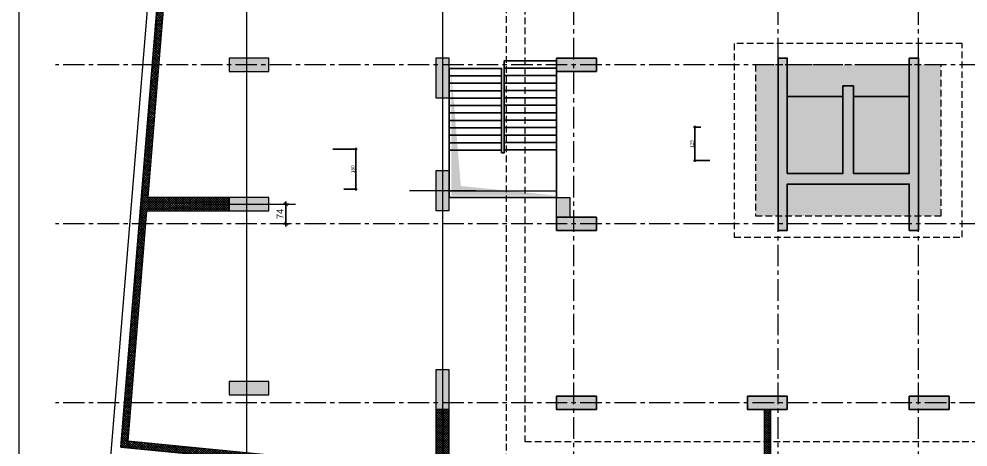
# Model space of a CAD drawing. Header units: centimetres. Extents: x 54080 to 84019, y -57712 to -39496.
# Drawn here: x 78618 to 82197, y -45618 to -44004 of the extents above; entities that cross this region are included whole.
import ezdxf

# ---------------------------------------------------------------- set-up
doc = ezdxf.new("R2010")
doc.units = ezdxf.units.CM
doc.header["$LTSCALE"] = 50
doc.header["$MEASUREMENT"] = 0
for name, pattern in [('23486-A01$0${ Chain Double-Dash }', [0]), ('AXES', [2, 1.25, -0.25, 0.25, -0.25]), ('CACHE', [0.375, 0.25, -0.125]), ('CONTINU', [0]), ('Dot & Dashed', [335.138881, 158.75, -88.194444, 0, -88.194437])]:
    doc.linetypes.add(name, pattern=pattern)
doc.layers.get('0').update_dxf_attribs({"color": 8})
for name, color, linetype in [('ARMINF', 1, 'Continuous'), ('AXES', 10, 'AXES'), ('BETON COUPE', 3, 'CONTINU'), ('BETON TRAME', 252, 'Continuous'), ('BETON VU', 2, 'Continuous'), ('BORD', 5, 'Continuous'), ('OMBRE', 253, 'Continuous')]:
    doc.layers.add(name, color=color, linetype=linetype)
doc.layers.add('BETON CACHE', color=4, linetype='CACHE', lineweight=5)
doc.layers.add('BETON HACHURE', color=253, linetype='Continuous', lineweight=13)
doc.layers.add('FMULT', color=150, linetype='Continuous', plot=False)
doc.layers.add('HORS GEL', color=7, linetype='CACHE', lineweight=15, true_color=0x00661a)
doc.layers.add('PREFA MUR SUP TRAME', color=7, linetype='Continuous', true_color=0xd7c7ff)
doc.layers.add('TALUS TRAME 2', color=7, linetype='Continuous', true_color=0xecd8c6)
doc.styles.add('RS_TXT_100', font='arial.ttf', dxfattribs={"height": 25})
doc.styles.add('RS_TXT_50', font='arial.ttf', dxfattribs={"height": 12.5})
doc.dimstyles.new('RS_100CM_LINEAIRE', dxfattribs={"dimscale": 10, "dimtxt": 25, "dimasz": 1.5, "dimexe": 1, "dimexo": 2.5, "dimgap": 1, "dimtad": 1, "dimdec": 1, "dimrnd": 0.5, "dimdsep": 46, "dimtxsty": 'RS_TXT_100', "dimblk1": 'ARCHTICK', "dimblk2": 'ARCHTICK', "dimsah": 1, "dimcen": 2.5, "dimdle": 1, "dimclrt": 4, "dimadec": 0, "dimazin": 2, "dimtfac": 1, "dimtdec": 1, "dimtix": 1, "dimtmove": 2, "dimatfit": 3, "dimfxl": 1, "dimtolj": 1, "dimtzin": 0, "dimarcsym": 0})
doc.dimstyles.new('RS_50CM_LINEAIRE', dxfattribs={"dimscale": 5, "dimtxt": 12.5, "dimasz": 1.5, "dimexe": 1, "dimexo": 2.5, "dimgap": 1, "dimtad": 1, "dimdec": 1, "dimrnd": 0.5, "dimdsep": 46, "dimtxsty": 'RS_TXT_50', "dimblk1": 'ARCHTICK', "dimblk2": 'ARCHTICK', "dimsah": 1, "dimcen": 2.5, "dimdle": 1, "dimclrt": 4, "dimadec": 0, "dimazin": 2, "dimtfac": 1, "dimtdec": 1, "dimtix": 1, "dimtmove": 2, "dimatfit": 3, "dimfxl": 1, "dimtolj": 1, "dimtzin": 0, "dimarcsym": 0})

# ---------------------------------------------------------------- blocks, each defined once
blk = doc.blocks.new('_ArchTick')
at = {"color": 0, "linetype": 'ByBlock', "const_width": 0.15}
blk.add_lwpolyline([(-0.5, -0.5), (0.5, 0.5)], dxfattribs=at)
blk = doc.blocks.new('*D2969')
at = {"layer": 'ARMINF', "color": 0, "lineweight": -2, "transparency": 16777216}
for p, q in [((81189.8, -44412.8), (81162.3, -44412.8)), ((81167.3, -44542.8), (81167.3, -44407.8)), ((81223.7, -44537.8), (81162.3, -44537.8))]:
    blk.add_line(p, q, dxfattribs=at)
at = {"layer": 'Defpoints', "color": 0, "transparency": 16777216}
for p in [(81167.3, -44412.8), (81202.3, -44412.8), (81236.2, -44537.8)]:
    blk.add_point(p, dxfattribs=at)
at = {"layer": 'ARMINF', "color": 0, "lineweight": -2, "transparency": 16777216, "xscale": 7.5, "yscale": 7.5, "zscale": 7.5}
for p, rotation in [((81167.3, -44412.8), 90), ((81167.3, -44537.8), 270)]:
    blk.add_blockref('_ArchTick', p, dxfattribs=dict(at, rotation=rotation))
at = {"layer": 'ARMINF', "color": 4, "transparency": 16777216, "insert": (81155.9, -44475.3), "char_height": 12.5, "attachment_point": 5, "rotation": 90, "style": 'RS_TXT_50'}
blk.add_mtext('\\A1;125', dxfattribs=at)
blk = doc.blocks.new('*D2979')
at = {"layer": 'ARMINF', "color": 0, "lineweight": -2, "transparency": 16777216}
for p, q in [((79801.8, -44495.8), (79893.9, -44495.8)), ((79888.9, -44650.8), (79888.9, -44490.8)), ((79844, -44645.8), (79893.9, -44645.8))]:
    blk.add_line(p, q, dxfattribs=at)
at = {"layer": 'Defpoints', "color": 0, "transparency": 16777216}
for p in [(79789.3, -44495.8), (79888.9, -44495.8), (79831.5, -44645.8)]:
    blk.add_point(p, dxfattribs=at)
at = {"layer": 'ARMINF', "color": 0, "lineweight": -2, "transparency": 16777216, "xscale": 7.5, "yscale": 7.5, "zscale": 7.5}
for p, rotation in [((79888.9, -44495.8), 90), ((79888.9, -44645.8), 270)]:
    blk.add_blockref('_ArchTick', p, dxfattribs=dict(at, rotation=rotation))
at = {"layer": 'ARMINF', "color": 4, "transparency": 16777216, "insert": (79877.5, -44570.8), "char_height": 12.5, "attachment_point": 5, "rotation": 90, "style": 'RS_TXT_50'}
blk.add_mtext('\\A1;150', dxfattribs=at)
blk = doc.blocks.new('*D2963')
at = {"layer": 'Defpoints', "color": 0, "linetype": 'ByBlock', "transparency": 16777216}
for p in [(79660.8, -44702.9), (79625.2, -44776.9), (79660.8, -44776.9)]:
    blk.add_point(p, dxfattribs=at)
at = {"layer": 'HORS GEL', "color": 0, "linetype": 'ByBlock', "lineweight": -2, "transparency": 16777216}
for p, q in [((79625.2, -44692.9), (79625.2, -44786.9)), ((79635.8, -44702.9), (79615.2, -44702.9)), ((79635.8, -44776.9), (79615.2, -44776.9))]:
    blk.add_line(p, q, dxfattribs=at)
at = {"layer": 'HORS GEL', "color": 0, "linetype": 'ByBlock', "lineweight": -2, "transparency": 16777216, "xscale": 15, "yscale": 15, "zscale": 15}
for p, rotation in [((79625.2, -44702.9), 90), ((79625.2, -44776.9), 270)]:
    blk.add_blockref('_ArchTick', p, dxfattribs=dict(at, rotation=rotation))
at = {"layer": 'HORS GEL', "color": 4, "linetype": 'ByBlock', "transparency": 16777216, "insert": (79602.7, -44739.9), "char_height": 25, "attachment_point": 5, "rotation": 90, "style": 'RS_TXT_100'}
blk.add_mtext('\\A1;74', dxfattribs=at)

msp = doc.modelspace()

# ---------------------------------------------------------------- hatches: boundary and pattern name
at = {"layer": 'BETON HACHURE', "transparency": 33554585}
h = msp.add_hatch(dxfattribs=at)
h.set_pattern_fill('ANSI37', color=256, scale=50, angle=270, style=0)
h.set_pattern_definition([(315, (25399.573, 28300.811), (4.4194174, 4.4194174), []), (45, (25399.573, 28300.811), (-4.4194174, 4.4194174), [])])
h.paths.add_polyline_path([(80895.79, -43201.8), (80920.79, -43201.8), (80920.79, -43526.8), (80895.79, -43526.8)], flags=0)
h.paths.add_polyline_path([(80895.79, -43201.8), (80920.79, -43201.8), (80920.79, -43526.8), (80895.79, -43526.8)], flags=0)
h.paths.add_polyline_path([(83075.78, -43341.94), (83075.79, -43391.94), (83155.79, -43391.94), (83155.78, -43341.94)], flags=0)
h.paths.add_polyline_path([(82695.78, -43341.94), (82695.78, -43391.94), (82775.78, -43391.94), (82775.78, -43341.94)], flags=0)
edge = h.paths.add_edge_path(flags=0)
edge.add_arc((82735.78, -42026.94), 40, 0, 360)
edge = h.paths.add_edge_path(flags=0)
edge.add_arc((82735.78, -41351.94), 40, 0, 360)
edge = h.paths.add_edge_path(flags=0)
edge.add_arc((82735.78, -42626.94), 40, 0, 360)
h.paths.add_polyline_path([(83580.79, -40881.8), (79391.94, -40881.8), (79002.65, -45618.5), (83580.79, -46068.09)])
edge = h.paths.add_edge_path(flags=0)
edge.add_arc((82735.78, -42626.94), 40, 0, 360)
h.paths.add_polyline_path([(81520.79, -40906.8), (81520.79, -41326.94), (81545.79, -41326.94), (81545.79, -40906.8), (83115.79, -40906.8), (83115.78, -41376.94), (83155.79, -41376.94), (83155.79, -40906.8), (83555.79, -40906.8), (83555.79, -42636.94), (83155.79, -42636.94), (83155.79, -42001.94), (83115.78, -42001.94), (83115.78, -42666.94), (83555.79, -42666.94), (83555.79, -43411.94), (83115.78, -43411.94), (83115.78, -44801.94), (83155.79, -44801.94), (83155.79, -43441.94), (83555.79, -43441.94), (83555.79, -46040.52), (82783.29, -45964.65), (82783.29, -45476.94), (82758.29, -45476.94), (82758.29, -45962.2), (81453.29, -45834.04), (81453.29, -45476.94), (81428.29, -45476.94), (81428.29, -45831.59), (80240.79, -45714.97), (80240.79, -45476.94), (80190.79, -45476.94), (80190.79, -45710.06), (79029.58, -45596.03), (79100.93, -44727.94), (79410.79, -44727.94), (79410.79, -44677.94), (79105.04, -44677.94), (79204.97, -43461.94), (79410.79, -43461.94), (79410.79, -43411.94), (79209.08, -43411.94), (79210.93, -43391.94), (79410.79, -43391.94), (79410.79, -43341.94), (79214.84, -43341.94), (79271.54, -42651.94), (79410.79, -42651.94), (79410.79, -42601.94), (79275.65, -42601.94), (79320.86, -42051.94), (79410.79, -42051.94), (79410.79, -42001.94), (79324.97, -42001.94), (79414.97, -40906.8), (80193.29, -40906.8), (80193.29, -41326.94), (80218.29, -41326.94), (80218.29, -40906.8)], flags=16)
h.paths.add_polyline_path([(82695.78, -42586.94), (82695.78, -42666.94), (82775.78, -42666.94), (82775.78, -42586.94)], flags=0)
at = {"layer": 'BETON TRAME', "transparency": 33554559}
h = msp.add_hatch(color=256, dxfattribs=at)
h.dxf.hatch_style = 1
h.paths.add_polyline_path([(81975.79, -44151.94), (82010.79, -44151.94), (82010.79, -44801.94), (81975.79, -44801.94), (81975.79, -44626.94), (81515.79, -44626.94), (81515.79, -44801.94), (81480.79, -44801.94), (81480.79, -44151.94), (81515.79, -44151.94), (81515.79, -44586.94), (81725.79, -44586.94), (81725.79, -44256.94), (81765.79, -44256.94), (81765.79, -44586.94), (81975.79, -44586.94)])
h.paths.add_polyline_path([(82845.79, -45476.94), (82845.79, -45426.94), (82695.79, -45426.94), (82695.79, -45476.94)])
h.paths.add_polyline_path([(82125.79, -45476.94), (82125.79, -45426.94), (81975.79, -45426.94), (81975.79, -45476.94)])
h.paths.add_polyline_path([(81515.79, -45476.94), (81515.79, -45426.94), (81365.79, -45426.94), (81365.79, -45476.94)])
h.paths.add_polyline_path([(80795.79, -45476.94), (80795.79, -45426.94), (80645.79, -45426.94), (80645.79, -45476.94)])
h.paths.add_polyline_path([(80795.79, -44801.94), (80795.79, -44751.94), (80645.79, -44751.94), (80645.79, -44801.94)])
h.paths.add_polyline_path([(82845.79, -44801.94), (82845.79, -44751.94), (82695.79, -44751.94), (82695.79, -44801.94)])
h.paths.add_polyline_path([(82845.79, -44201.94), (82845.79, -44151.94), (82695.79, -44151.94), (82695.79, -44201.94)])
h.paths.add_polyline_path([(80795.79, -44201.94), (80795.79, -44151.94), (80645.79, -44151.94), (80645.79, -44201.94)])
h.paths.add_polyline_path([(80795.79, -43461.94), (80795.79, -43411.94), (80645.79, -43411.94), (80645.79, -43461.94)])
h.paths.add_polyline_path([(82695.79, -43411.94), (82695.79, -43461.94), (82845.79, -43461.94), (82845.79, -43411.94)])
h.paths.add_polyline_path([(82030.79, -43461.94), (82030.79, -43411.94), (81905.79, -43411.94), (81905.79, -43461.94)])
h.paths.add_polyline_path([(81585.79, -43461.94), (81585.79, -43411.94), (81460.79, -43411.94), (81460.79, -43461.94)])
h.paths.add_polyline_path([(81610.79, -43411.94), (81585.79, -43411.94), (81585.79, -43916.94), (81610.79, -43916.94)])
h.paths.add_polyline_path([(81905.79, -43411.94), (81880.79, -43411.94), (81880.79, -43916.94), (81905.79, -43916.94)])
at = {"layer": 'PREFA MUR SUP TRAME'}
h = msp.add_hatch(color=256, dxfattribs=at)
h.paths.add_polyline_path([(81950.79, -43341.94), (81950.79, -43391.94), (82030.79, -43391.94), (82030.79, -43341.94)])
h.paths.add_polyline_path([(80240.79, -43766.94), (80220.79, -43766.94), (80220.79, -43441.94), (80665.79, -43441.94), (80665.79, -43766.94), (80645.79, -43766.94), (80645.79, -43461.94), (80455.79, -43461.94), (80455.79, -43766.94), (80430.79, -43766.94), (80430.79, -43461.94), (80240.79, -43461.94)])
h.paths.add_polyline_path([(80240.79, -44151.94), (80190.79, -44151.94), (80190.79, -44301.94), (80240.79, -44301.94)])
h.paths.add_polyline_path([(79560.79, -44201.94), (79560.79, -44151.94), (79410.79, -44151.94), (79410.79, -44201.94)])
h.paths.add_polyline_path([(79560.79, -44727.94), (79560.79, -44677.94), (79410.79, -44677.94), (79410.79, -44727.94)])
h.paths.add_polyline_path([(80240.79, -44576.94), (80190.79, -44576.94), (80190.79, -44726.94), (80240.79, -44726.94)])
h.paths.add_polyline_path([(80240.79, -45326.94), (80190.79, -45326.94), (80190.79, -45476.94), (80240.79, -45476.94)])
h.paths.add_polyline_path([(79560.79, -45421.94), (79560.79, -45371.94), (79410.79, -45371.94), (79410.79, -45421.94)])
h.paths.add_polyline_path([(79560.79, -43461.94), (79560.79, -43411.94), (79410.79, -43411.94), (79410.79, -43461.94)])
edge = h.paths.add_edge_path()
edge.add_arc((81990.79, -42626.94), 40, 0, 360)
edge = h.paths.add_edge_path()
edge.add_arc((81990.79, -42026.94), 40, 0, 360)
edge = h.paths.add_edge_path()
edge.add_arc((82110.79, -41351.94), 40, 0, 360)
h.paths.add_polyline_path([(80645.79, -44677.98), (80695.79, -44677.98), (80695.79, -44751.98), (80645.79, -44751.98)])
at = {"layer": 'TALUS TRAME 2', "transparency": 33554687}
h = msp.add_hatch(color=256, dxfattribs=at)
h.dxf.hatch_style = 1
h.paths.add_polyline_path([(81395.79, -44746.94), (82095.79, -44746.94), (82095.79, -44176.94), (81395.79, -44176.94)])

# ---------------------------------------------------------------- linework, layer by layer
at = {"layer": 'AXES', "lineweight": 5, "ltscale": 1.3}
for p, q in [((80710.79, -46366.94), (80710.79, -43275.35)), ((81480.79, -46366.94), (81480.79, -43275.35)), ((82010.79, -46366.94), (82010.79, -43275.35)), ((83935.79, -44176.94), (78755.79, -44176.94)), ((83935.79, -44776.94), (78755.79, -44776.94)), ((83935.79, -45451.94), (78755.79, -45451.94))]:
    msp.add_line(p, q, dxfattribs=at)
at = {"layer": 'BETON CACHE', "color": 232, "linetype": 'Dot & Dashed', "ltscale": 2}
msp.add_lwpolyline([(83616.41, -46202.04), (82303.17, -46162.29), (78955.92, -45756.51), (79357.02, -40875.84), (83006.3, -40762.32), (83595.7, -40768.89)], close=True, dxfattribs=at)
at = {"layer": 'BETON CACHE', "lineweight": 5, "ltscale": 2}
for points in [[(80455.79, -45666.94), (83035.79, -45666.94), (83035.79, -43221.94), (81800.79, -43221.94), (81800.79, -41136.94), (79370.97, -41136.94), (79170.03, -43581.94), (80455.79, -43581.94)], [(80525.79, -45596.94), (82965.79, -45596.94), (82965.79, -43291.94), (81730.79, -43291.94), (81730.79, -41206.94), (79365.22, -41206.94), (79175.78, -43511.94), (80525.79, -43511.94)], [(81315.79, -44826.94), (82175.79, -44826.94), (82175.79, -44096.94), (81315.79, -44096.94)], [(81395.79, -44746.94), (82095.79, -44746.94), (82095.79, -44176.94), (81395.79, -44176.94)]]:
    msp.add_lwpolyline(points, close=True, dxfattribs=at)
at = {"layer": 'BETON COUPE', "lineweight": 5}
for points in [[(83580.79, -40881.8), (79391.94, -40881.8), (79002.65, -45618.5), (83580.79, -46068.09)], [(79560.79, -44201.94), (79560.79, -44151.94), (79410.79, -44151.94), (79410.79, -44201.94)], [(80240.79, -44151.94), (80190.79, -44151.94), (80190.79, -44301.94), (80240.79, -44301.94)], [(80240.79, -44576.94), (80190.79, -44576.94), (80190.79, -44726.94), (80240.79, -44726.94)], [(80645.78, -44677.91), (80240.78, -44677.91), (80240.78, -44652.91), (80645.78, -44652.91)], [(79560.79, -44727.94), (79560.79, -44677.94), (79410.79, -44677.94), (79410.79, -44727.94)], [(80240.79, -45326.94), (80190.79, -45326.94), (80190.79, -45476.94), (80240.79, -45476.94)], [(79560.79, -45421.94), (79560.79, -45371.94), (79410.79, -45371.94), (79410.79, -45421.94)]]:
    msp.add_lwpolyline(points, close=True, dxfattribs=at)
for points in [[(80240.79, -45714.97), (80240.79, -45476.94), (80190.79, -45476.94), (80190.79, -45710.06), (79029.58, -45596.03), (79100.93, -44727.94), (79410.79, -44727.94), (79410.79, -44677.94), (79105.04, -44677.94), (79204.97, -43461.94)], [(81453.29, -45834.04), (81453.29, -45476.94), (81428.29, -45476.94), (81428.29, -45831.59)]]:
    msp.add_lwpolyline(points, dxfattribs=at)
at = {"layer": 'BETON COUPE'}
for points in [[(80795.79, -44201.94), (80795.79, -44151.94), (80645.79, -44151.94), (80645.79, -44201.94)], [(81975.79, -44151.94), (82010.79, -44151.94), (82010.79, -44801.94), (81975.79, -44801.94), (81975.79, -44626.94), (81515.79, -44626.94), (81515.79, -44801.94), (81480.79, -44801.94), (81480.79, -44151.94), (81515.79, -44151.94), (81515.79, -44586.94), (81725.79, -44586.94), (81725.79, -44256.94), (81765.79, -44256.94), (81765.79, -44586.94), (81975.79, -44586.94)], [(80795.79, -44801.94), (80795.79, -44751.94), (80645.79, -44751.94), (80645.79, -44801.94)], [(80795.79, -45476.94), (80795.79, -45426.94), (80645.79, -45426.94), (80645.79, -45476.94)], [(81515.79, -45476.94), (81515.79, -45426.94), (81365.79, -45426.94), (81365.79, -45476.94)], [(82125.79, -45476.94), (82125.79, -45426.94), (81975.79, -45426.94), (81975.79, -45476.94)]]:
    msp.add_lwpolyline(points, close=True, dxfattribs=at)
at = {"layer": 'BETON COUPE', "lineweight": 5, "ltscale": 0.5}
msp.add_lwpolyline([(80645.79, -44677.98), (80695.79, -44677.98), (80695.79, -44751.98), (80645.79, -44751.98)], close=True, dxfattribs=at)
at = {"layer": 'BETON VU'}
msp.add_lwpolyline([(80448.29, -44161.94), (80645.79, -44161.94), (80645.79, -44677.94), (80240.78, -44677.94), (80240.78, -44190.94), (80438.29, -44190.94), (80438.29, -44508.94), (80448.29, -44508.94)], close=True, dxfattribs=at)
for points in [[(80448.29, -44189.94), (80645.79, -44189.94)], [(80438.29, -44218.94), (80240.78, -44218.94)], [(80448.29, -44217.94), (80645.79, -44217.94)], [(80438.29, -44246.94), (80240.78, -44246.94)], [(80448.29, -44245.94), (80645.79, -44245.94)], [(80438.29, -44274.94), (80240.78, -44274.94)], [(80438.29, -44302.94), (80240.78, -44302.94)], [(80448.29, -44273.94), (80645.79, -44273.94)], [(80448.29, -44301.94), (80645.79, -44301.94)], [(80438.29, -44330.94), (80240.78, -44330.94)], [(80448.29, -44329.94), (80645.79, -44329.94)], [(80438.29, -44358.94), (80240.78, -44358.94)], [(80448.29, -44357.94), (80645.79, -44357.94)], [(80438.29, -44386.94), (80240.78, -44386.94)], [(80448.29, -44385.94), (80645.79, -44385.94)], [(80448.29, -44413.94), (80645.79, -44413.94)], [(80438.29, -44414.94), (80240.78, -44414.94)], [(80438.29, -44442.94), (80240.78, -44442.94)], [(80448.29, -44441.94), (80645.79, -44441.94)], [(80438.29, -44470.94), (80240.78, -44470.94)], [(80448.29, -44469.94), (80645.79, -44469.94)], [(80438.29, -44498.94), (80240.78, -44498.94)], [(80448.29, -44497.94), (80645.79, -44497.94)]]:
    msp.add_lwpolyline(points, dxfattribs=at)
at = {"layer": 'BORD'}
for points in [[(83580.79, -46068.09), (83580.79, -40881.8), (79391.94, -40881.8), (79002.65, -45618.5)], [(81725.79, -44296.94), (81515.79, -44296.94), (81515.79, -44586.94), (81725.79, -44586.94)], [(81975.79, -44296.94), (81765.79, -44296.94), (81765.79, -44586.94), (81975.79, -44586.94)]]:
    msp.add_lwpolyline(points, close=True, dxfattribs=at)
at = {"layer": 'FMULT', "lineweight": 5, "ltscale": 0.5}
msp.add_lwpolyline([(78618.36, -46474.05), (83914.12, -46474.05), (83914.12, -40129.83), (78618.36, -40129.83)], close=True, dxfattribs=at)
at = {"layer": 'FMULT'}
msp.add_lwpolyline([(80240.78, -44198.94), (80240.78, -44677.94), (80645.79, -44677.94)], dxfattribs=at)
at = {"layer": 'HORS GEL', "linetype": '23486-A01$0${ Chain Double-Dash }', "ltscale": 1.2}
for p, q in [((79475.78, -43411.94), (79475.78, -46366.94)), ((80215.79, -43411.94), (80215.79, -46366.94)), ((80340.79, -44651.94), (80090.79, -44651.94)), ((79310.79, -44702.94), (79660.79, -44702.94))]:
    msp.add_line(p, q, dxfattribs=at)
at = {"layer": 'OMBRE'}
for points in [[(80248.29, -44670.44), (80284.6, -44634.13), (80248.29, -44198.94)], [(81718.29, -44296.94), (81718.29, -44579.44), (81681.97, -44543.13)], [(81968.29, -44296.94), (81968.29, -44579.44), (81931.97, -44543.13)], [(81718.29, -44579.44), (81681.97, -44543.13), (81515.79, -44579.44)], [(81968.29, -44579.44), (81931.97, -44543.13), (81765.79, -44579.44)], [(80645.79, -44670.44), (80248.29, -44670.44), (80284.6, -44634.13)]]:
    msp.add_solid(points, dxfattribs=at)

# ---------------------------------------------------------------- dimensions: what is measured, and where the dimension line sits
at = {"layer": 'ARMINF'}
for base, p1, p2, picture, middle in [((81167.28, -44412.8), (81236.17, -44537.8), (81202.26, -44412.8), '*D2969', (81155.89, -44475.3)), ((79888.91, -44495.75), (79831.5, -44645.81), (79789.27, -44495.75), '*D2979', (79877.52, -44570.78))]:
    dim = msp.add_linear_dim(base=base, p1=p1, p2=p2, angle=90, dimstyle='RS_50CM_LINEAIRE', dxfattribs=at)
    dim.commit()
    dim.dimension.update_dxf_attribs({"geometry": picture, "text_midpoint": middle})
at = {"layer": 'HORS GEL', "linetype": 'ByBlock'}
dim = msp.add_linear_dim(base=(79625.16, -44776.94), p1=(79660.79, -44702.94), p2=(79660.79, -44776.94), angle=90, dimstyle='RS_100CM_LINEAIRE', dxfattribs=at)
dim.commit()
dim.dimension.update_dxf_attribs({"geometry": '*D2963', "text_midpoint": (79602.66, -44739.94)})

doc.saveas('drawing.dxf')
